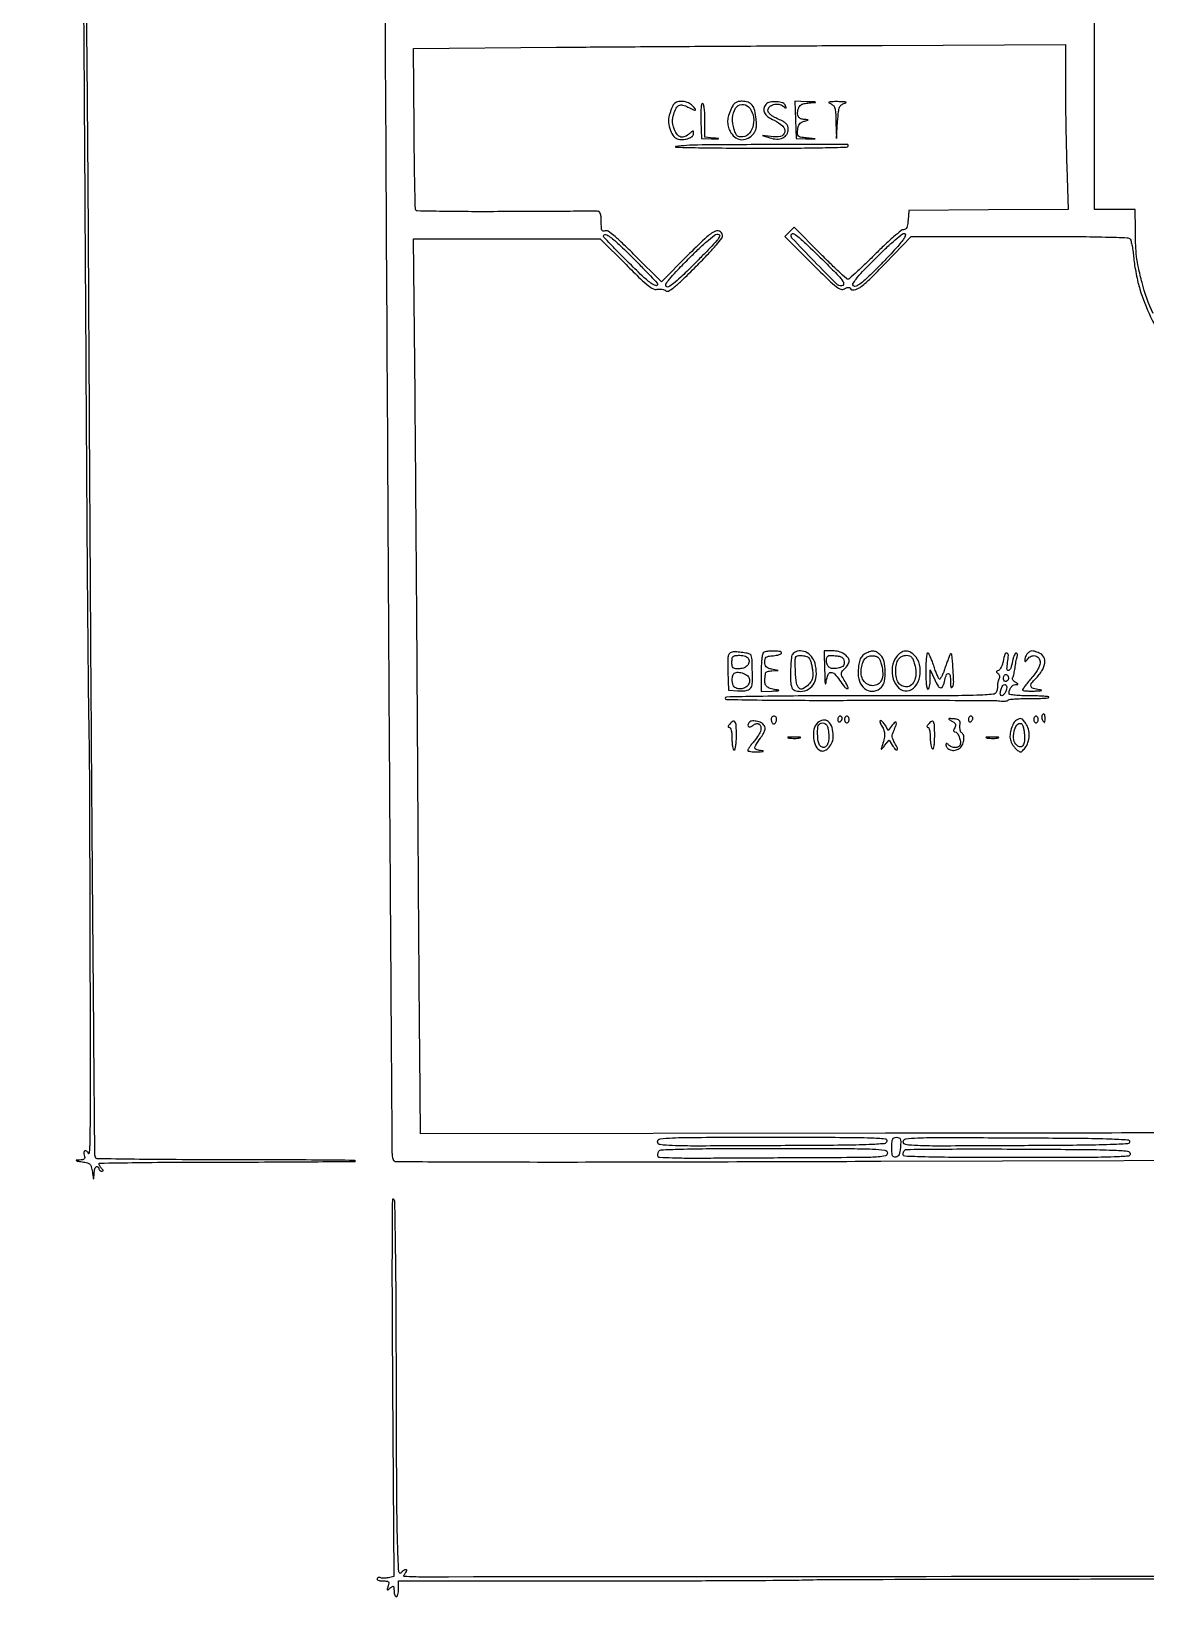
# Model space of a CAD drawing. Extents: x 169 to 2908, y 294 to 2057.
# Drawn here: x 169 to 664, y 294 to 989 of the extents above; entities that cross this region are included whole.
import ezdxf

# ---------------------------------------------------------------- set-up
doc = ezdxf.new("R2010")
doc.units = 0

msp = doc.modelspace()

# ---------------------------------------------------------------- linework, layer by layer
for points in [[(2071.506825, 305.439341, -0.000001), (1934.444724, 305.133768, -0.000138)], [(1038.744617, 303.238644, -0.000023), (700.1838, 302.982319, -0.000004), (342.98374, 302.731113, -0.013624), (334.627555, 302.953021, -0.27932), (334.408169, 303.102645, -0.167478), (334.377077, 303.426825, -0.079736), (334.58315, 303.920558, -0.034562), (335, 304.5, 0.030163), (335.468844, 305.139779, 0.113412), (335.636582, 305.604707, 0.26259), (335.521202, 305.882868, 0.167546), (335.181462, 306, 0.096896), (334.718087, 305.90935, 0.052594), (334.204479, 305.634427, 0.049621), (333.721977, 305.231537, 0.055642), (333.348888, 304.755496, -0.732714), (332.129822, 305.063492, -0.007936), (331.584368, 317.811239, -0.005541), (331.226855, 340.424082, -0.000681), (331.060652, 389.828876, 0.000784), (330.930052, 426.428259, 0.002547), (330.68184, 450.689384, 0.000567), (330.376087, 469.26322, 0.203893), (329.824245, 470.499391, 0.652027), (329.265631, 470.258629, 0.000611), (329.135076, 451.704964, 0.002529), (329.116217, 426.765186, 0.000684), (329.340233, 387.260668), (329.933193, 303.021337), (327.523432, 302.416525, -0.030337), (326.528405, 302.230059, -0.031574), (325.53139, 302.168698, -0.033291), (324.668626, 302.227646, -0.105084), (324.125934, 302.422169, 0.101991), (323.701, 302.577424, 0.098592), (323.243836, 302.554761, 0.097222), (322.825122, 302.357681, 0.096162), (322.510081, 302.016312, 0.291782), (322.515817, 301.613146, 0.151752), (322.920207, 301.281042, 0.070068), (323.776214, 301.065701, 0.026642), (325.008371, 301, -0.018557), (326.795692, 300.933642, -0.170146), (327.497338, 300.627613, -0.246618), (327.712639, 300.016755, -0.040674), (327.423142, 298.757842, 0.007877), (327.02087, 297.417524, 0.27989), (327.10411, 297.116742, 0.366552), (327.377083, 297.102452, 0.010585), (328.355754, 297.880287, -0.025555), (329.302006, 298.587206, -0.321308), (329.723341, 298.574034, -0.21893), (329.958028, 298.130531, -0.013913), (330, 296.622445, 0.036301), (330.073015, 295.618092, 0.054845), (330.29375, 294.770343, 0.071836), (330.616757, 294.189792, 0.234049), (331, 294, 0.277684), (331.385692, 294.232098, 0.052312), (331.70625, 295.028125, 0.042582), (331.927458, 296.158889, 0.027026), (332, 297.5), (332, 301), (413.25, 301.01255, 0.000503), (445.679358, 301.050168, 0.00062), (475.920313, 301.153142, 0.00051), (501.331386, 301.297097, 0.004556), (512.5, 301.47354, -0.005779), (526.683519, 301.662909, -0.000022), (690.446875, 301.949397, -0.000114), (876.07368, 302.223723, -0.000072), (1093, 302.463755, 0.00007)], [(1988.905222, 490.963323, 0.000012), (1874.026711, 490.794518, 0.000021), (1738.015911, 490.58562, 0.000015), (1585.25, 490.339917), (1195, 489.700542), (1194.983701, 526.100271, 0.001103), (1194.93485, 544.503369, 0.000386), (1194.785781, 570.966978, 0.000383), (1194.576977, 600.083506, 0.000448), (1194.332818, 627.723486, -0.000646), (1194.027938, 663.861437, -0.004702), (1194.067155, 681.210191, -0.0029), (1194.260479, 692.278592, -0.316318), (1195.099117, 693.41447, -0.080172), (1196.280534, 693.607664, -0.000004), (1324.530678, 693.874949, -0.000166), (1465.990594, 694.12187, -0.0001)], [(755.26906, 500.019512, 0.000002), (695.034671, 499.948095, 0.000015), (627.548925, 499.865837, 0.000009), (548.160895, 499.765245), (341.821791, 499.5), (341.446595, 535.5, -0.000682), (341.267869, 555.230574, -0.000158), (341.023223, 588.390625, -0.000163), (340.766166, 626.563277, -0.00016), (340.532201, 665, 0.000225), (340.278201, 705.858581, 0.000163), (339.959938, 751.376562, 0.000164), (339.629348, 794.610152, 0.000359), (339.341243, 827.75), (338.689483, 897), (380.111053, 897), (421.532624, 897), (433.016312, 885.464489, 0.004099), (439.36965, 879.18627, 0.025312), (442.81987, 876.156287, 0.052113), (445.114638, 874.698672, 0.177735), (446.845653, 874.507548, -0.055451), (447.850275, 874.639953, -0.045838), (448.927903, 874.562921, -0.047719), (449.914573, 874.302198, -0.084958), (450.640265, 873.88359, 0.303947), (451.903195, 873.753588, 0.047372), (454.108707, 875.205656, 0.023387), (457.616757, 878.305384, 0.003738), (464.139051, 884.730888, 0.005466), (469.603539, 890.316181, 0.016013), (473.200354, 894.32315, 0.016369), (475.529189, 897.28236, 0.209034), (475.832956, 898.628874, 0.263841), (474.410134, 900.297078, 0.223785), (472.073315, 900.082368, 0.056802), (467.916718, 896.952421, 0.00813), (460.29316, 889.483302), (448.74028, 877.790306), (437.062557, 889.437606, 0.005012), (431.351845, 895.020376, 0.018926), (427.613376, 898.340492, 0.02415), (424.998449, 900.287671, 0.244234), (423.692417, 900.435464, -0.127516), (422.829333, 900.337742, -0.262216), (422.306597, 900.738275, -0.0906), (422.05432, 901.84869, -0.010674), (422, 904.393011, 0.019343), (421.923291, 906.375168, 0.045323), (421.675664, 907.83573, 0.067683), (421.284084, 908.778448, 0.241105), (420.75, 909.119853, 0.024445), (419.762472, 909.166014, 0.00009), (408.22674, 909.138908, 0.000477), (395.153744, 909.093367, 0.000299), (379.872943, 909.016418, -0.002041), (364.46276, 908.992485, -0.003482), (351.590225, 909.114671, -0.000585), (340.338901, 909.313006, -0.254923), (339.699297, 909.67753, -0.133341), (339.473581, 910.438203, -0.000406), (339.241897, 920.721167, -0.00229), (339.042284, 932.369775, -0.001426), (338.909741, 946.030965), (338.666774, 981.5), (402.083387, 982, -0.000366), (432.148497, 982.215064, -0.000175), (470.738557, 982.449365, -0.000174), (511.012994, 982.665772, -0.000248), (546.75, 982.827626), (628, 983.155251), (628.020865, 965.327626, 0.002537), (628.071934, 957.14963, 0.001432), (628.212592, 947.232851, 0.001429), (628.411738, 937.229758, 0.002345), (628.644253, 928.76293), (629.246776, 910.02586), (593.873388, 909.76293), (558.5, 909.5), (558.192502, 905.25, -0.018994), (557.961114, 903.158985, -0.073866), (557.582663, 901.916474, -0.136911), (557.002168, 901.248242, -0.146897), (556.175448, 901, 0.174233), (555.113918, 900.618511, 0.006186), (551.746843, 897.76875, 0.010783), (547.825931, 894.215028, 0.007269), (543.5, 890, -0.004421), (539.221964, 885.783886, -0.006867), (535.450523, 882.23125, -0.002619), (532.172744, 879.258945, -0.184896), (531.496438, 879, -0.187029), (530.819376, 879.26244, -0.002436), (527.417771, 882.396223, -0.006634), (523.509427, 886.130153, -0.004257), (519.068771, 890.56161), (507.678776, 902.12322), (505.605828, 900.050272), (503.53288, 897.977324), (515.763761, 885.746443, 0.003039), (523.015289, 878.582532, 0.028336), (526.329617, 875.695602, 0.079138), (528.382736, 874.56869, 0.229476), (529.950961, 874.737302, -0.037882), (530.814529, 875.189653, -0.078289), (531.550718, 875.378051, -0.114457), (532.122442, 875.301183, -0.165397), (532.512657, 874.979521, 0.313726), (534.222173, 874.238098, 0.105012), (536.859504, 875.378228, 0.040347), (541.005155, 878.855555, 0.007371), (548.034681, 885.997655), (559.5, 897.99531), (607.627555, 897.997655, -0.001104), (631.972072, 897.94507, -0.005257), (645.889603, 897.737916, -0.003023), (655.384969, 897.439243, -0.219773), (656.741307, 896.75, -0.107461), (657.160205, 895.891319, -0.012257), (657.623527, 893.772262, -0.014356), (658.04552, 891.190749, -0.011227), (658.359735, 888.368339, 0.016373), (658.751601, 885.149971, 0.009806), (659.4168, 881.354868, 0.009813), (660.227993, 877.599709, 0.016801), (661.07044, 874.507367, 0.072934), (672.278616, 851.016422, 0.073506)], [(1618.627097, 1718.007453, 0.000004), (1564.009911, 1717.847718, 0.000021)], [(1474.488253, 488.488147, -0.000004), (1562.111462, 488.759446, -0.000246)], [(875.517606, 897.711157, -0.000003), (920.169124, 897.876895, -0.000247)], [(191.841237, 1294.687339, 0.00001), (191.549715, 1341.57343, 0.131758)], [(325.530611, 1082.5, 0.000045), (327.318343, 762.605952, 0.000293), (328.324876, 601.923078, 0.000033), (329.089902, 491.301092, 0.076049), (329.602246, 488.101641, 0.324637), (330.800537, 487.223541, 0.000278), (368.760216, 487.070383, 0.001427), (425.70322, 487.034857, 0.00019), (546.025546, 487.348876), (762, 487.99447)], [(942.76875, 909.918329, 0.000009), (875.297287, 909.614526, 0.074582)], [(191.00841, 1174.075314, -0.000089), (191.747494, 1067.017007, -0.000092), (192.596802, 937.186457, -0.000069), (193.487558, 794, 0.000341), (193.725051, 758.903402, 0.000378), (194.003437, 724.978125, 0.00035), (194.283225, 696.020953, 0.001955), (194.504743, 680.5, -0.003622), (194.798268, 653.662176, -0.000322), (195.004335, 586.069174, -0.000269), (195.132298, 517.530411, -0.004811), (194.949604, 495.5, -0.008196), (194.873386, 493.279174, -0.019356), (194.72552, 491.629687, -0.042002), (194.538008, 490.758769, -0.707154), (194.337719, 490.75, 0.100001), (193.645989, 491.79923, 0.302794), (192.848079, 491.961435, 0.284451), (192.350736, 491.277956, 0.095821), (192.5, 490, -0.056465), (192.70656, 488.951539, -0.222707), (192.48284, 488.350898, -0.156963), (191.802105, 488.009719, -0.025728), (190.317388, 487.858095, 0.009753), (188.979797, 487.764538, 0.716584), (188.944123, 487.617437, 0.100886), (189.414925, 487.438025, 0.003032), (191.5, 487.108095, -0.023545), (193.889425, 486.628834, -0.13592), (195, 486, -0.13592), (195.628834, 484.889425, -0.023545), (196.108095, 482.5, 0.000879), (196.520544, 479.818658, 0.159076), (196.647469, 479.568721, 0.650074), (196.757359, 479.611022, 0.001713), (196.858095, 481.75, -0.029052), (196.985186, 482.995074, -0.044547), (197.252065, 484.045313, -0.054913), (197.605191, 484.780846, -0.258936), (198, 485, -0.099038), (198.381638, 484.923658, -0.097945), (198.70625, 484.70625, -0.097945), (198.923658, 484.381638, -0.099038), (199, 484, 0.119248), (199.092278, 483.618586, 0.100665), (199.3525, 483.29375, 0.092192), (199.74168, 483.075612, 0.081935), (200.2, 483, 0.051663), (200.742599, 483.056215, 0.354955), (200.9, 483.25, 0.180052), (200.777696, 483.578624, 0.018208), (200.2, 484.2, -0.030136), (199.740756, 484.71821, -0.031128), (199.3525, 485.2825, -0.032763), (199.080761, 485.811004, -0.102712), (199, 486.2, -0.409896), (199.323361, 486.528171, -0.000193), (215.792708, 486.765, -0.002187), (234.246097, 486.942512, -0.001311), (256.166667, 487, 0.000856), (278.051768, 487.03748, 0.001448), (296.387228, 487.153397, 0.00012), (312.723583, 487.307908, 0.664678), (312.811132, 487.522202, 0.196563), (312.300619, 487.736372, 0.000113), (295.674433, 487.882938, 0.00141), (277.130589, 487.989898, 0.000857), (255.206737, 488.016934, -0.00124), (233.287323, 488.060731, -0.002043), (214.758024, 488.219394, -0.000197), (198.207797, 488.435244, -0.258713), (197.666962, 488.744733, -0.134932), (197.184704, 490.444402, -0.000018), (196.288446, 599.880051, -0.00046), (195.389669, 724.113655, -0.000244), (194.492976, 878, 0.000342), (194.262175, 916.323765, 0.000406), (193.990197, 952.496875, 0.000352), (193.714492, 983.013166, 0.002625), (193.497354, 997.5, -0.003349)], [(666.965095, 863.768234, -0.049977), (662.02284, 877.5, -0.008281), (660.455626, 884.222206, -0.022176), (659.633023, 889.068279, -0.021561), (659.230666, 894.044233, -0.007464), (659.067489, 901.25), (659, 910), (650, 910), (641, 910), (640.996979, 964.25, 0.000844), (640.950565, 990.8724, 0.000342), (640.801233, 1027.165625, 0.000338)]]:
    msp.add_lwpolyline(points, format="xyb")
for points in [[(454.226413, 956.75, 0.05833), (453.768229, 956.030684, 0.015393), (453.211344, 954.783165, 0.015409), (452.661342, 953.31418, 0.01527), (452.201062, 951.80971, 0.086143), (451.887609, 948.502571, 0.073271), (452.666153, 945.07965, 0.081725), (454.262168, 942.374416, 0.174262), (456.329095, 941.164381, 0.067916), (458.602309, 941.053013, 0.068396), (460.81648, 941.555709, 0.082519), (462.445156, 942.497974, 0.224049), (463, 943.67404, 0.027911), (462.948404, 944.597619, 0.384875), (462.717624, 944.801824, 0.174845), (462.30578, 944.648397, 0.008191), (461.171259, 943.654988, -0.075288), (459.143059, 942.310839, -0.172692), (457.343274, 942.14303, -0.165288), (455.788575, 943.154207, -0.06779), (454.497253, 945.352331, -0.031463), (453.862757, 947.187516, -0.056915), (453.615671, 948.75585, -0.055895), (453.726626, 950.358596, -0.029256), (454.20124, 952.304039, -0.040767), (455.263403, 954.968976, -0.163917), (456.486403, 956.19122, -0.183399), (458.10908, 956.349734, -0.053348), (460.489885, 955.42087, 0.006263), (462.991681, 954.162441, 0.185597), (463.686619, 954.102173, 0.53567), (463.803623, 954.471585, 0.014688), (462.5, 956, 0.108932), (460.654402, 957.31265, 0.07786), (458.188263, 957.931364, 0.082983), (455.811215, 957.75231, 0.163005)], [(466.207936, 949.25), (466.5, 941.5), (471, 941.383427, 0.000504), (473.76194, 941.314664, 0.104439), (474.026351, 941.363938, 0.773064), (474.016954, 941.431716, 0.000867), (471.75, 941.693792), (468, 942.120731), (468, 949.560365, 0.011158), (467.931904, 952.611348, 0.023638), (467.714983, 954.965169, 0.023307), (467.397977, 956.651941, 0.347679), (466.957936, 957, 0.357035), (466.51673, 956.63892, 0.025658), (466.266915, 954.960778, 0.023773), (466.148293, 952.53878, 0.009768)], [(479.613941, 954.598871, 0.03636), (478.50982, 951.755381, 0.062808), (478.075596, 949.259317, 0.070904), (478.294928, 946.952188, 0.062119), (479.149704, 944.684259, 0.09556), (481.149202, 942.186484, 0.138153), (483.704203, 941.012742, 0.139106), (486.482955, 941.348845, 0.097454), (489.116076, 943.116076, 0.053626), (490.173894, 944.428883, 0.08484), (490.737743, 945.755759, 0.06339), (490.918967, 947.460016, 0.018782), (490.766056, 950.082897, 0.034525), (490.122624, 953.951416, 0.109518), (488.983388, 956.297789, 0.145751), (487.175435, 957.56453, 0.080598), (484.491497, 958, 0.042319), (482.715018, 957.849373, 0.11038), (481.535476, 957.365835, 0.099515), (480.602713, 956.391311, 0.030525)], [(487.346857, 955.510286, -0.136476), (489.349577, 951.964294, -0.107658), (489.475075, 947.539871, -0.121007), (487.792765, 943.842217, -0.199441), (484.839015, 942.19288, -0.055735), (483.386836, 942.186797, -0.152033), (482.454616, 942.590771, -0.11221), (481.748845, 943.545383, -0.023598), (481.001324, 945.495987, -0.089602), (480.280177, 950.611581, -0.132292), (481.620196, 954.917006, -0.23032), (484.325061, 956.58752, -0.225171)], [(495.081833, 956.598603, 0.124831), (494.195785, 954.737554, 0.168762), (494.450931, 952.90586, 0.118679), (495.950092, 951.158272, 0.047641), (498.68433, 949.555123, -0.075123), (502.525089, 947.010927, -0.263422), (503.426385, 944.29694, -0.303919), (501.568187, 942.435792, -0.085963), (497.260962, 942.32986), (493.5, 942.886414), (496.771355, 941.792422, 0.07346), (499.897706, 941.236213, 0.114559), (502.567525, 941.773835, 0.143189), (504.339306, 943.300683, 0.144766), (505, 945.534792, 0.080454), (504.77391, 946.93078, 0.114686), (504.120501, 947.997714, 0.07501), (502.836621, 948.959986, 0.019245), (500.5, 950.103025, -0.022337), (498.469556, 951.111889, -0.052902), (497.088941, 952.079938, -0.076495), (496.277172, 953.041974, -0.137913), (496, 954.027742, -0.208074), (496.676184, 955.582259, -0.121113), (498.482914, 956.590872, -0.105934), (500.761964, 956.720975, -0.134808), (502.675607, 955.861667, 0.007755), (503.627108, 955.100766, 0.196928), (503.941082, 955.013817, 0.449028), (504.064372, 955.190978, 0.019899), (503.835322, 956, 0.236741), (502.602214, 957.244967, 0.064334), (499.803178, 957.802954, 0.062845), (496.846423, 957.633505, 0.175597)], [(508.209558, 949.75), (508.5, 941.5), (512.757423, 941.401912), (517.014846, 941.303824), (512.948567, 941.712286, -0.015292), (510.443807, 942.041525, -0.150363), (509.500887, 942.508419, -0.199769), (509.120666, 943.363984, -0.030403), (509.191144, 945.271075, -0.039893), (509.470167, 946.82675, -0.093857), (509.975297, 947.887632, -0.106517), (510.786847, 948.609555, -0.061485), (512, 949.111021, 0.002154), (513.606496, 949.561627, 0.234107), (513.768216, 949.708611, 0.509247), (513.692273, 949.827386, 0.003607), (512.309017, 949.90032, -0.078177), (510.585217, 950.252447, -0.164182), (509.537207, 951.105145, -0.145758), (509.146654, 952.500789, -0.057384), (509.410535, 954.499566, -0.074209), (509.922174, 955.730065, -0.128042), (510.710364, 956.500338, -0.086302), (512.004767, 956.968475, -0.021247), (514.254678, 957.268024, 0.000881), (517.100479, 957.529525, 0.743898), (517.118749, 957.620478, 0.114251), (516.811158, 957.703077, 0.000455), (513.209558, 957.825293), (507.919115, 958)], [(523.75, 956.968838, -0.099094), (524.971521, 956.169008, -0.126916), (525.66134, 955.020932, -0.058157), (526.008246, 953.028421, -0.007865), (526.180158, 948.782224), (526.360316, 941.5), (526.930158, 948.959309, -0.007245), (527.338276, 953.444879, -0.063835), (527.796594, 955.378581, -0.145767), (528.59547, 956.430074, -0.090726), (530, 957.109629, 0.086577), (530.629359, 957.407761, 0.644016), (530.584287, 957.643859, 0.051954), (529.492725, 957.791044, 0.005904), (527, 957.836934, 0.00535), (524.21322, 957.825503, 0.06163), (523.130831, 957.67528, 0.602189), (523.064535, 957.386585, 0.082759)], [(455, 937.888297, 0.920914), (455.012946, 937.643381, 0.002528), (463.638458, 937.432616, 0.002895), (475.598493, 937.270136, 0.001448), (490.726664, 937.19603, 0.00184), (507.455775, 937.224089, 0.004039), (520.254091, 937.396035, 0.000921), (530.793455, 937.642217, 0.253219), (531.54588, 938.074236, 0.587818), (531.119788, 938.837324, 0.000286), (496.451517, 938.772919, 0.001623), (464.770027, 938.593097, 0.031556)], [(436.23367, 888.267054, -0.003342), (440.360646, 884.097512, -0.005281), (443.837391, 880.461589, -0.001567), (446.800579, 877.276523, -0.188742), (447, 876.767054, -0.509501), (446.14721, 876.147416, -0.083035), (443.996995, 877.266221, -0.028585), (440.12403, 880.545741, -0.006019), (433.76633, 886.732946, -0.003342), (429.639354, 890.902488, -0.005281), (426.162609, 894.538411, -0.001567), (423.199421, 897.723477, -0.188742), (423, 898.232946, -0.509501), (423.85279, 898.852584, -0.083035), (426.003005, 897.733779, -0.028585), (429.87597, 894.454259, -0.006019)], [(474.102279, 897.25, -0.059685), (473.309823, 896.150522, -0.003073), (470.31921, 892.939647, -0.004851), (466.695464, 889.170573, -0.003498), (462.583189, 885.033906, -0.004923), (457.258996, 879.855559, -0.022911), (454.026636, 877.044199, -0.0374), (451.900103, 875.604072, -0.338593), (450.856954, 875.743046, -0.342627), (450.724363, 876.796412, -0.034941), (452.252353, 879.006931, -0.021995), (455.190898, 882.366441, -0.004723), (460.59086, 887.912124, -0.007426), (464.900428, 892.128033, -0.010929), (468.819838, 895.690337, -0.006472), (472.18432, 898.540945, -0.167447), (473.285184, 898.952984, -0.044504), (474.146817, 898.898959, -0.247864), (474.506916, 898.632245, -0.20882), (474.524293, 898.14481, -0.032312)], [(522.25, 885.614382, -0.006325), (527.134766, 880.656608, -0.043043), (529.291866, 877.985282, -0.202959), (529.550023, 876.66284, -0.354611), (528.732946, 876, -0.199074), (526.384477, 876.973625, -0.003484), (516.526786, 886.982132, -0.002642), (506.629878, 897.279828, -0.340806), (506.45844, 898.932755, -0.409117), (507.491493, 899.186151, -0.041148), (509.769784, 897.565183, -0.017808), (513.726416, 893.979509, -0.002075)], [(554.077203, 894.141982, -0.010355), (552.068151, 891.865186, -0.003843), (549.151363, 888.743029, -0.003807), (545.916715, 885.385121, -0.004586), (542.824522, 882.281094, -0.007534), (539.111351, 878.730154, -0.032418), (536.741197, 876.800975, -0.059217), (535.100421, 875.90445, -0.239921), (534, 876.002826, -0.392079), (533.734164, 876.988724, -0.047628), (535.076152, 879.040935, -0.023285), (538.004407, 882.373743, -0.004006), (543.89638, 888.384176, -0.006681), (548.621033, 893.002135, -0.013119), (552.522415, 896.524458, -0.008148), (555.699422, 899.156457, -0.266547), (556.649061, 899.304426, -0.314766), (557.009704, 898.770997, -0.112165), (556.78025, 897.82846, -0.048036), (555.85946, 896.353868, -0.012027)], [(600.419044, 709.420161, -0.03365), (600.054602, 708.008912, -0.038795), (599.516576, 706.727599, -0.042436), (598.89671, 705.738712, -0.140833), (598.289885, 705.280998, 0.034074), (597.618962, 704.969613, 0.228086), (597.411258, 704.678456, 0.260122), (597.522236, 704.362533, 0.042636), (598.061871, 703.961761, -0.108608), (598.521578, 703.516049, -0.106167), (598.756723, 702.915042, -0.088858), (598.745085, 702.180815, -0.054279), (598.486959, 701.350925, 0.023086), (598.19327, 700.579668, 0.023858), (597.975573, 699.792976, 0.024438), (597.853639, 699.096819, 0.087021), (597.875761, 698.646442, -0.072341), (597.911278, 698.193491, -0.020336), (597.835453, 697.486536, -0.020054), (597.683304, 696.685116, -0.019906), (597.467132, 695.896442, -0.303834), (595.937307, 694.675634, -0.013067), (588.717865, 694.260421, -0.00734), (575.327674, 694.037608, -0.00049), (536.932612, 694, 0.001037), (509.563333, 693.943225, 0.003372), (491.42196, 693.74559, 0.000721), (477.526758, 693.480441, 0.408216), (477, 692.942761, 0.408801), (477.52744, 692.405464, 0.000743), (491.228319, 692.172136, 0.003417), (509.148862, 692.016061, 0.001044), (536.25, 692.021812, -0.000627), (559.197577, 692.045816, -0.000963), (579.066922, 692.003402, -0.000308), (596.28351, 691.922883, -0.028052), (598.807608, 691.767754, 0.02217), (600.107875, 691.672483, 0.030525), (601.278428, 691.710218, 0.031043), (602.200182, 691.85455, 0.202667), (602.574187, 692.120038, -0.233114), (603.042751, 692.413265, -0.007078), (605.392772, 692.618165, -0.012621), (608.237216, 692.753596, -0.008226), (611.524856, 692.772945, 0.007306), (614.826503, 692.786304, 0.010853), (617.715519, 692.902979, 0.006214), (620.11869, 693.08234, 0.176415), (620.674943, 693.34161, 0.628118), (620.583589, 693.602955, 0.008904), (618.447223, 693.806598, 0.012559), (615.637399, 693.953153, 0.006749), (612.166667, 694, -0.009397), (608.65203, 694.066063, -0.015563), (605.692708, 694.269725, -0.009334), (603.318821, 694.55236, -0.374585), (603, 694.918213, -0.071493), (603.219033, 696.442238, -0.080603), (603.857108, 697.775583, -0.093045), (604.788613, 698.693478, -0.144487), (605.856989, 699.030409, 0.013376), (606.788543, 699.072595, 0.42835), (606.919163, 699.231058, 0.227952), (606.767796, 699.468113, 0.006767), (605.728968, 700.091869, -0.060347), (605.101449, 700.566695, -0.08063), (604.674681, 701.138001, -0.100044), (604.508562, 701.713003, -0.160198), (604.626889, 702.205311, 0.062217), (604.908541, 702.820573, 0.015856), (605.20517, 703.878701, 0.015912), (605.46904, 705.11799, 0.015515), (605.656121, 706.382005, -0.009716), (605.83503, 707.695836, -0.008089), (606.074829, 709.084899, -0.008183), (606.335809, 710.349669, -0.021873), (606.575587, 711.238154, 0.048206), (606.720133, 711.913029, 0.084258), (606.68966, 712.482458, 0.12748), (606.496643, 712.857619, 0.213673), (606.178679, 713, 0.24766), (605.767799, 712.783185, 0.041434), (605.312491, 711.98218, 0.037105), (604.891159, 710.862404, 0.02507), (604.572559, 709.535079, -0.027221), (603.779118, 706.291037, -0.248692), (602.788564, 705.293325, -0.513555), (602.081033, 705.828252, -0.033296), (602.359521, 708.846859, 0.026445), (602.699612, 712.052817, 0.347093), (602.054803, 712.964949, 0.41172), (601.172259, 712.48982, 0.027594)], [(479.710864, 713.312562, 0.169088), (478.783001, 712.685728, 0.117998), (478.278961, 711.515614, 0.045774), (478.102561, 709.324851, 0.00606), (478.210864, 704.669139), (478.5, 696.5), (482.5, 696.239089, 0.036352), (485.769115, 696.263723, 0.126869), (487.747189, 696.947004, 0.172749), (488.802042, 698.352921, 0.08267), (489.113586, 700.61937, -0.003396), (489.08346, 702.015745, -0.001461), (489.06137, 703.878624, -0.001446), (489.04938, 705.862423, -0.001911), (489.050589, 707.669564, 0.01758), (489.000563, 709.300378, 0.024514), (488.83332, 710.750277, 0.022552), (488.590239, 711.896604, 0.1985), (488.284657, 712.301967, 0.083292), (486.763212, 712.886367, 0.020804), (484.125073, 713.309214, 0.0213), (481.443172, 713.510019, 0.072947)], [(487.410264, 710.373252, -0.14716), (487.531842, 708.737426, -0.147369), (486.73052, 707.307098, -0.11735), (485.083833, 706.333709, -0.0752), (482.877555, 706, -0.033951), (481.279223, 706.108654, -0.169207), (480.489796, 706.510638, -0.162059), (480.102094, 707.327286, -0.030489), (480, 709, -0.031747), (480.109978, 710.730331, -0.181931), (480.532751, 711.528957, -0.159377), (481.412203, 711.909007, -0.022957), (483.393011, 712, -0.033777), (484.896872, 711.898293, -0.062507), (486.078226, 711.584145, -0.081747), (486.919535, 711.070775, -0.123972)], [(494.25, 713.337719, 0.232419), (493.673621, 712.69436, 0.033663), (493.30211, 710.921027, 0.025846), (493.068978, 708.264403, 0.008963), (493, 704.416667), (493, 696), (497.75, 696.149832, 0.00355), (500.024556, 696.237748, 0.069779), (500.711355, 696.366322, 0.763145), (500.702383, 696.522661, 0.016142), (499.5, 696.738317, -0.037146), (496.971075, 697.302363, -0.112219), (495.445993, 698.169917, -0.149792), (494.69484, 699.443989, -0.086603), (494.582657, 701.234685, -0.000013), (494.68474, 702.15696, -0.000014), (494.784176, 703.054876, -0.000014), (494.869462, 703.824613, -0.00007), (494.916667, 704.25, -0.252652), (495.122783, 704.547686, -0.043245), (495.783333, 704.814442, -0.038112), (496.690445, 705.018423, -0.025507), (497.75, 705.118315), (500.5, 705.23663), (497.527778, 705.873324, -0.037755), (496.043657, 706.310552, -0.112639), (495.166893, 706.892914, -0.130875), (494.703868, 707.740703, -0.059449), (494.550319, 709.005009, -0.057817), (494.704043, 710.354704, -0.175786), (495.199955, 711.116724, -0.120223), (496.207582, 711.550547, -0.021049), (498.272541, 711.810365, 0.023591), (499.70081, 711.997452, 0.036552), (500.905059, 712.305578, 0.04117), (501.769547, 712.677062, 0.27747), (502, 713.060365, 0.374341), (501.461388, 713.678966, 0.025569), (498.953653, 713.897435, 0.032081), (496.239558, 713.82042, 0.072883)], [(507.2, 712.8, 0.174916), (506.378518, 711.050844, 0.013449), (506.031232, 705.784163, 0.01772), (506.012765, 700.525799, 0.083816), (506.606989, 697.581787, 0.12935), (507.08827, 696.912856, 0.07798), (507.934287, 696.412374, 0.060323), (509.112664, 696.101352, 0.034403), (510.583936, 696, 0.141335), (514.018528, 696.990645, 0.136585), (516.452171, 699.66834, 0.111142), (517.46379, 703.717494, 0.073343), (516.872901, 708.498144, 0.109373), (515.294489, 711.476835, 0.11226), (512.619046, 713.477357, 0.129795), (509.648782, 713.957668, 0.173606)], [(513.858897, 711.108368, -0.137293), (514.416813, 710.488882, -0.031402), (514.967837, 709.17641, -0.030196), (515.431464, 707.529005, -0.025435), (515.725775, 705.74056, -0.021215), (515.896671, 703.296796, -0.068167), (515.720075, 701.679001, -0.086358), (515.146229, 700.384064, -0.049031), (514.055395, 699.055395, -0.071282), (511.495215, 697.136966, -0.329639), (509.771078, 697.373068, -0.167487), (508.659382, 699.583633, -0.023382), (508.20619, 704.760605, -0.005137), (508.066801, 709.361167, -0.072653), (508.271817, 710.992277, -0.228681), (508.915462, 711.726555, -0.102386), (510.20619, 711.984687, -0.031905), (511.184046, 711.91567, -0.025307), (512.225369, 711.720952, -0.025953), (513.175618, 711.440122, -0.056439)], [(521.141905, 705.25, 0.003221), (521.234145, 701.179634, 0.031887), (521.39267, 699.477227, 0.769362), (521.617717, 699.454047, 0.052802), (521.891905, 700.5, -0.053822), (522.669025, 703.440097, -0.287553), (523.93635, 704.393266, -0.231225), (525.5957, 703.75041, -0.038882), (527.770247, 701, 0.017196), (529.914533, 698.032109, 0.166534), (531.194581, 697.192175, 0.630681), (531.608929, 697.688008, 0.025958), (530.205374, 700.37649, -0.00995), (528.845462, 702.789842, -0.11567), (528.565689, 703.829268, -0.176074), (528.850096, 704.699251, -0.030225), (530.021211, 706.021211, 0.030693), (530.778492, 706.877643, 0.031431), (531.418731, 707.813828, 0.033109), (531.866321, 708.693248, 0.101495), (532, 709.345012, 0.166032), (531.419428, 711.045195, 0.086917), (529.747703, 712.569411, 0.073943), (527.349635, 713.635327, 0.067765), (524.671259, 714), (521, 714)], [(529.814919, 709.285346, -0.065117), (529.82719, 708.189927, -0.137767), (529.504971, 707.411932, -0.120914), (528.789138, 706.852152, -0.044305), (527.567155, 706.427499, -0.054505), (525.135788, 706.092297, -0.134904), (523.403304, 706.516432, -0.168998), (522.36824, 707.678442, -0.098529), (522, 709.52898, -0.043037), (522.127133, 711.003267, -0.216334), (522.581787, 711.670487, -0.142318), (523.51915, 711.923678, -0.015914), (525.75, 711.810365, -0.024699), (527.680761, 711.554085, -0.093897), (528.810455, 711.11774, -0.138149), (529.465499, 710.400913, -0.081324)], [(539.336798, 712.818236, 0.101414), (537.795129, 711.639712, 0.091432), (536.77225, 709.908336, 0.063535), (536.197896, 707.391498, 0.02346), (536.013655, 703.75, 0.117762), (536.991723, 699.587856, 0.147331), (539.706161, 696.719337, 0.174126), (543.196786, 696.099872, 0.168075), (546.345012, 697.828741, 0.138603), (547.720579, 700.604353, 0.052299), (548.070713, 704.962887, 0.052299), (547.509012, 709.29827, 0.138896), (546, 712, 0.047489), (544.425547, 713.300756, 0.118905), (543.039082, 713.820864, 0.108169), (541.484889, 713.675414, 0.035448)], [(546.433201, 707.722018, -0.053337), (546.9482, 703.947133, -0.108336), (546.394584, 701.018181, -0.150586), (544.846718, 699.186321, -0.14355), (542.505451, 698.5, -0.128829), (540.148923, 699.117428, -0.123627), (538.354826, 700.81752, -0.107622), (537.414092, 703.379794, -0.0798), (537.480085, 706.404692, -0.046846), (538.221672, 709.036078, -0.105546), (539.34939, 710.762475, -0.131206), (540.905547, 711.655386, -0.094209), (542.914404, 711.800558, -0.06688), (544.251742, 711.460099, -0.119589), (545.169214, 710.803869, -0.090519), (545.840977, 709.660784, -0.027156)], [(553.07258, 711.365141, 0.135225), (551.150693, 706.790108, 0.10842), (551.617268, 701.447966, 0.128329), (554.137645, 697.413356, 0.222225), (557.817122, 696.194773, 0.199565), (561.327155, 698.164978, 0.118221), (563.359506, 702.596303, 0.106275), (563.269326, 707.870848, 0.140042), (560.944223, 712.055777, 0.080576), (558.936902, 713.502785, 0.138704), (556.927197, 713.88541, 0.133308), (554.958532, 713.16106, 0.071788)], [(561.10263, 708.051788, -0.067016), (561.684466, 704.382611, -0.092129), (561.152568, 701.093077, -0.121683), (559.655323, 698.838511, -0.187761), (557.501124, 698, -0.111764), (555.440104, 698.466522, -0.132533), (553.928969, 699.762072, -0.102195), (553.020431, 701.942229, -0.047827), (552.727273, 705, -0.04793), (553.022749, 708.075291, -0.10408), (553.940145, 710.251277, -0.13403), (555.474336, 711.53807, -0.108283), (557.582303, 712, -0.084045), (558.798765, 711.79407, -0.127493), (559.686138, 711.201196, -0.085958), (560.39661, 710.059559, -0.023525)], [(566, 705, 0.010616), (566.067911, 701.801826, 0.020476), (566.28125, 699.25, 0.01702), (566.586179, 697.340974, 0.358912), (567, 697, 0.302422), (567.389194, 697.259098, 0.040048), (567.712701, 698.248438, 0.035532), (567.941204, 699.621163, 0.02219), (568.021962, 701.25), (568.043924, 705.5), (570.004363, 701.180106, 0.027333), (571.511246, 698.290422, 0.254808), (572.678105, 697.596559, 0.321578), (573.681863, 698.26109, 0.036899), (574.502519, 701.011468, -0.037448), (575.237186, 703.463852, -0.392891), (576.098477, 703.88645, -0.294485), (576.835015, 703.021587, -0.031147), (577.030409, 700.25, 0.011881), (577.083505, 698.584504, 0.079082), (577.258879, 697.77547, 0.43592), (577.544695, 697.662196, 0.154359), (577.906473, 698, 0.137245), (578.436521, 700.160654, 0.00956), (578.112436, 706.467872, 0.010728), (577.570593, 712.346508, 0.712215), (576.883148, 712.5, 0.044321), (576.555663, 711.845825, 0.004676), (575.943395, 710.249284, 0.005753), (575.25247, 708.32876, 0.004586), (574.550206, 706.242244, -0.014981), (573.836836, 704.260012, -0.026023), (573.111977, 702.668778, -0.025333), (572.454569, 701.547106, -0.406265), (572.063937, 701.460485, -0.14682), (571.684265, 701.888458, -0.009585), (571.008888, 703.421611, -0.013275), (570.276399, 705.314513, -0.009483), (569.553808, 707.46824, 0.01397), (568.821336, 709.588137, 0.021421), (568.058557, 711.375046, 0.017152), (567.344367, 712.744898, 0.270284), (566.906928, 713, 0.368113), (566.546873, 712.693368, 0.01176), (566.26641, 710.65, 0.017584), (566.065274, 708.067239, 0.010639)], [(611.2, 712.8, 0.053087), (610.740618, 712.231135, 0.038469), (610.3525, 711.514481, 0.039104), (610.087126, 710.767321, 0.065873), (610, 710.10887, 0.044182), (610.059295, 709.439145, 0.430063), (610.272417, 709.298941, 0.16612), (610.623341, 709.518784, 0.012634), (611.316097, 710.417611, -0.13199), (612.799588, 711.609815, -0.158671), (614.572324, 711.787286, -0.164065), (616.067636, 710.890601, -0.141891), (616.82274, 709.215445, -0.111931), (616.718043, 707.931161, -0.045029), (616.037708, 706.295976, -0.035135), (614.832821, 704.350514, -0.018074), (613.07274, 702.08688, 0.005768), (611.512062, 700.178523, 0.008615), (610.196368, 698.471823, 0.004422), (609.127448, 697.007838, 0.156722), (609, 696.61122, 0.374469), (609.206055, 696.37467, 0.01248), (610.542187, 696.223559, 0.01813), (612.237074, 696.136361, 0.01092), (614.25, 696.149832, 0.005216), (616.422574, 696.234527, 0.050447), (617.333989, 696.372464, 0.756619), (617.33804, 696.538891, 0.039586), (616.5, 696.726779, -0.030467), (613.788146, 697.2831, -0.214083), (612.769024, 698.115776, -0.271162), (612.845749, 699.282869, -0.04582), (614.320865, 701.081818, 0.047857), (617.461208, 704.943482, 0.103342), (618.879366, 708.482276, 0.166288), (618.450457, 711.238718, 0.182886), (616.4349, 713.024751, 0.01423), (614.286762, 713.772236, 0.087551), (613.130101, 713.925514, 0.134784), (612.229626, 713.636212, 0.051692)], [(487.798257, 701.345176, -0.130146), (487.599925, 699.585859, -0.126588), (486.55686, 698.13382, -0.115057), (484.848019, 697.272392, -0.094943), (482.805042, 697.173236, -0.069777), (481.703152, 697.490268, -0.116832), (480.940748, 698.072364, -0.100742), (480.450101, 699.002747, -0.042733), (480.169924, 700.391493, -0.04059), (480.132145, 701.55258, -0.04653), (480.288747, 702.651121, -0.052398), (480.60098, 703.535778, -0.144296), (481.037939, 704.023448, -0.154179), (482.80814, 704.47098, -0.07989), (485.057504, 703.973257, -0.08198), (486.98115, 702.818076, -0.181924)], [(602.543769, 701.07082, -0.1612), (601.779782, 700.430487, -0.272416), (600.979057, 700.554786, -0.199331), (600.516932, 701.418342, -0.116591), (600.676457, 702.599242, -0.057172), (600.991921, 703.204266, -0.160337), (601.365295, 703.492838, -0.194905), (601.786176, 703.473898, -0.089096), (602.24565, 703.15435, -0.085457), (602.568771, 702.696824, -0.075714), (602.737508, 702.138028, -0.077425), (602.730404, 701.566252, -0.096954)], [(601.984687, 697.75, -0.087339), (601.725494, 696.376266, -0.064432), (600.996495, 695.007583, -0.084706), (600.132309, 694.146337, -0.365052), (599.463067, 694.2036, -0.227266), (599.11763, 695.184947, -0.053627), (599.499795, 696.929681, -0.054052), (600.233985, 698.527235, -0.263885), (601.067388, 699, -0.133653), (601.421814, 698.903537, -0.101915), (601.721547, 698.632812, -0.088594), (601.920448, 698.227648, -0.073099)], [(479, 681.5, 0.024942), (478.48229, 680.808783, 0.128583), (478.325424, 680.361364, 0.300026), (478.467821, 680.101643, 0.122183), (478.877555, 680, -0.296338), (479.342542, 679.697883, -0.049439), (479.693878, 678.636359, -0.037376), (479.926619, 677.054802, -0.01785), (480, 675, 0.01883), (480.072205, 673.083446, 0.03053), (480.29375, 671.46875, 0.031449), (480.610183, 670.280551, 0.322437), (481, 670, 0.345347), (481.400526, 670.314102, 0.022017), (481.711538, 671.875, 0.024301), (481.929639, 673.963427, 0.013867), (482, 676.5, 0.013173), (481.888061, 680.748171, 0.122541), (481.355988, 682.489452, 0.413932), (480.425815, 682.72247, 0.084856)], [(487.494301, 681.990778, 0.103631), (487.116032, 680.944938, 0.313687), (487.439406, 680.304221, 0.226922), (488.30678, 680.261535, 0.074038), (489.432029, 680.943589, -0.056402), (490.07582, 681.365416, -0.060118), (490.784152, 681.621781, -0.067469), (491.447524, 681.683275, -0.128519), (491.956195, 681.527073, -0.19547), (492.797547, 680.375921, -0.127088), (492.784624, 678.706724, -0.07808), (491.83358, 676.556359, -0.033762), (489.959359, 674.037774, 0.010428), (488.8258, 672.654191, 0.014323), (487.869312, 671.361169, 0.010974), (487.136138, 670.257352, 0.142033), (487, 669.787774, 0.339206), (487.229714, 669.488129, 0.028432), (488.248438, 669.275422, 0.028642), (489.620752, 669.149194, 0.017426), (491.25, 669.149832, 0.004063), (493.237482, 669.236076, 0.077547), (493.84311, 669.362805, 0.745214), (493.832325, 669.514184, 0.017117), (492.75, 669.716254, -0.037736), (490.721191, 670.182268, -0.325664), (490.198483, 670.884447, -0.147013), (490.538497, 672.059415, -0.008098), (492.693002, 675.278502, 0.017674), (493.983042, 677.288188, 0.061747), (494.598768, 678.697191, 0.100537), (494.697548, 679.813633, 0.112243), (494.34214, 680.832252, 0.139059), (492.993696, 682.051672, 0.072942), (490.825006, 682.754074, 0.077715), (488.699981, 682.780586, 0.222197)], [(497.433813, 683.25, 0.04735), (497.597929, 682.580402, 0.061458), (497.876934, 682.014063, 0.07524), (498.221743, 681.629314, 0.174204), (498.581634, 681.5, 0.17021), (498.947464, 681.628251, 0.071257), (499.309885, 682.014063, 0.059044), (499.614828, 682.580411, 0.046463), (499.809629, 683.25, 0.074207), (499.839176, 683.951237, 0.119179), (499.638713, 684.512099, 0.136335), (499.229362, 684.870612, 0.112544), (498.661808, 685, 0.117108), (498.102556, 684.867193, 0.123781), (497.675985, 684.4986, 0.110472), (497.44272, 683.934047, 0.079542)], [(517.977319, 681.977319, 0.142784), (516.405248, 679.11158, 0.084392), (516.209891, 675.185037, 0.088487), (517.304063, 671.58663, 0.185248), (519.446077, 669.659066, 0.208881), (521.239611, 669.740606, 0.100159), (523.100905, 671.176012, 0.084531), (524.510258, 673.497793, 0.094505), (525, 676.065741, 0.07108), (524.434834, 680.021226, 0.147876), (522.750254, 682.606708, 0.22044), (520.422494, 683.240333, 0.155542)], [(522.393011, 680.418213, -0.046973), (522.627201, 679.580278, -0.01465), (522.821697, 678.287756, -0.0145), (522.955401, 676.823546, -0.015517), (523, 675.386828, -0.077175), (522.629894, 673.003265, -0.147525), (521.544206, 671.419802, -0.246603), (520.172386, 671.15131, -0.180948), (518.914388, 672.104283, -0.109237), (518.283048, 673.850847, -0.02561), (518.039105, 676.970262, -0.022382), (518.094594, 680.066074, -0.182672), (518.666667, 681.333333, -0.126225), (519.633217, 681.905219, -0.131747), (520.739197, 681.928636, -0.127564), (521.73498, 681.391632, -0.114511)], [(527, 683.440983, 0.066118), (527.073267, 682.889346, 0.138808), (527.29375, 682.521475, 0.191142), (527.620352, 682.392057, 0.139169), (528, 682.5, 0.06081), (528.382515, 682.806203, 0.051032), (528.70625, 683.2129, 0.053229), (528.926698, 683.653442, 0.089642), (529, 684.059017, 0.105429), (528.923444, 684.418051, 0.099231), (528.70625, 684.723586, 0.096318), (528.381732, 684.928382, 0.092995), (528, 685, 0.153634), (527.618621, 684.879982, 0.097988), (527.29375, 684.542039, 0.080552), (527.074545, 684.037096, 0.062283)], [(530, 683.5, 0.064853), (530.074694, 682.926543, 0.082425), (530.29375, 682.440625, 0.098894), (530.618646, 682.115568, 0.148195), (531, 682, 0.148195), (531.381354, 682.115568, 0.098894), (531.70625, 682.440625, 0.082425), (531.925306, 682.926543, 0.064853), (532, 683.5, 0.064853), (531.925306, 684.073457, 0.082425), (531.70625, 684.559375, 0.098894), (531.381354, 684.884432, 0.148195), (531, 685, 0.148195), (530.618646, 684.884432, 0.098894), (530.29375, 684.559375, 0.082425), (530.074694, 684.073457, 0.064853)], [(546.59317, 680.498148, -0.067862), (547.462816, 678.672381, -0.079018), (547.752266, 676.77391, -0.060983), (547.460231, 674.508867, -0.02407), (546.535509, 671.5, 0.014218), (546.195685, 670.46717, 0.607795), (546.326817, 670.340533, 0.137136), (546.673223, 670.575933, 0.004186), (547.790992, 671.92205), (549.768158, 674.3441), (551.124626, 672.17205, 0.025603), (552.506813, 670.192086, 0.383917), (553.269505, 670.055637, 0.378184), (553.494378, 670.804881, 0.025512), (552.372031, 672.947348, -0.027677), (551.517711, 674.595486, -0.080898), (551.187793, 675.82853, -0.090929), (551.28481, 677.018281, -0.041224), (551.815495, 678.494401, 0.015332), (552.877327, 681.027983, 0.161102), (552.929156, 682.135929, 0.559264), (552.417634, 682.282039, 0.037144), (551.136896, 680.920732), (549.273793, 678.619897), (548.101713, 680.809948, 0.032503), (547.580397, 681.648187, 0.039299), (546.983744, 682.356672, 0.043351), (546.401086, 682.853114, 0.156003), (545.941763, 683, 0.367539), (545.701001, 682.79538, 0.104542), (545.725618, 682.265081, 0.055114), (546.033599, 681.458697, 0.026279)], [(567.210573, 681.461963, 0.034298), (566.761049, 680.875772, 0.104444), (566.57706, 680.411757, 0.239028), (566.665747, 680.124939, 0.203142), (566.960573, 680, -0.304237), (567.363757, 679.72965, -0.039903), (567.694668, 678.695461, -0.035423), (567.924821, 677.261075, -0.022074), (568, 675.559017, 0.02093), (568.073113, 673.813184, 0.027868), (568.29375, 672.241025, 0.027581), (568.611109, 670.999702, 0.179846), (569, 670.5, 0.469367), (569.422911, 670.64208, 0.050604), (569.735441, 671.780718, 0.030582), (569.939083, 673.70171, 0.011118), (570, 676.440983, 0.009848), (569.913875, 680.813482, 0.117463), (569.460639, 682.430722, 0.427915), (568.618869, 682.650172, 0.073727)], [(577.6807, 682.765118, -0.037817), (578.719829, 682.052243, -0.129478), (579.202581, 681.398943, -0.158262), (579.249748, 680.673692, -0.065514), (578.88101, 679.75, 0.028719), (578.495211, 678.957891, 0.11393), (578.404806, 678.427835, 0.235368), (578.580086, 678.121896, 0.14812), (578.982534, 678, -0.248308), (579.953998, 677.485856, -0.055028), (580.86494, 675.766897, -0.054395), (581.416287, 673.764471, -0.131642), (581.26161, 672.25, -0.188114), (580.469163, 671.374137, -0.113888), (579.091735, 671.041906, -0.097185), (577.515927, 671.334982, -0.102293), (576.2, 672.2, 0.020816), (575.605032, 672.747389, 0.169813), (575.265103, 672.877567, 0.348762), (575.063765, 672.727088, 0.064544), (575, 672.235184, 0.196317), (575.56587, 670.849517, 0.131576), (577.05826, 669.967588, 0.109755), (579.030029, 669.862086, 0.111922), (580.845394, 670.604263, 0.115385), (582.191024, 672.107808, 0.08481), (582.920574, 674.230368, 0.094949), (582.864769, 676.260375, 0.202816), (581.973928, 677.516113, -0.150297), (581.598505, 677.945141, -0.049444), (581.330361, 678.749722, -0.044029), (581.193971, 679.754733, -0.03745), (581.223928, 680.82513, 0.039416), (581.259298, 682.295212, 0.174885), (580.927147, 683.078631, 0.155628), (580.143964, 683.521606, 0.029464), (578.5, 683.765118, 0.002882), (576.503886, 683.929928, 0.244985), (576.232408, 683.813902, 0.456095), (576.268437, 683.603285, 0.004965)], [(585, 683.440983, 0.066118), (585.073267, 682.889346, 0.138808), (585.29375, 682.521475, 0.191142), (585.620352, 682.392057, 0.139169), (586, 682.5, 0.06081), (586.382515, 682.806203, 0.051032), (586.70625, 683.2129, 0.053229), (586.926698, 683.653442, 0.089642), (587, 684.059017, 0.105429), (586.923444, 684.418051, 0.099231), (586.70625, 684.723586, 0.096318), (586.381732, 684.928382, 0.092995), (586, 685, 0.153634), (585.618621, 684.879982, 0.097988), (585.29375, 684.542039, 0.080552), (585.074545, 684.037096, 0.062283)], [(606.312561, 683.214335, 0.128628), (605.042353, 681.846966, 0.047435), (604.014232, 679.401115, 0.047241), (603.443259, 676.705332, 0.090297), (603.588302, 674.504198, 0.049388), (603.959558, 673.469835, 0.028384), (604.595201, 672.306433, 0.02812), (605.374045, 671.199227, 0.041519), (606.185324, 670.332284, 0.022539), (607.475035, 669.266769, 0.198018), (608.177059, 669.084184, 0.173551), (608.854905, 669.437258, 0.016564), (610.095388, 670.869472, 0.091841), (611.409999, 673.290267, 0.070728), (611.928757, 676.257075, 0.070569), (611.600318, 679.257779, 0.090518), (610.443296, 681.777494, 0.025659), (609.292073, 683.253744, 0.131352), (608.439374, 683.832062, 0.173705), (607.54334, 683.823795, 0.053341)], [(609.814136, 677.036416, -0.034944), (609.823534, 673.827282, -0.127179), (609.187761, 671.908339, -0.278512), (608.04072, 671.347724, -0.152177), (606.542382, 671.964826, -0.182299), (605.135747, 674.436245, -0.088185), (605.206341, 678.128429, -0.10987), (606.490498, 681.051824, -0.324444), (608.4625, 681.684779, -0.214751), (608.88429, 681.299686, -0.031209), (609.287512, 680.178982, -0.030707), (609.618146, 678.711314, -0.021853)], [(614, 683.5, 0.064853), (614.074694, 682.926543, 0.082425), (614.29375, 682.440625, 0.098894), (614.618646, 682.115568, 0.148195), (615, 682, 0.148195), (615.381354, 682.115568, 0.098894), (615.70625, 682.440625, 0.082425), (615.925306, 682.926543, 0.064853), (616, 683.5, 0.064853), (615.925306, 684.073457, 0.082425), (615.70625, 684.559375, 0.098894), (615.381354, 684.884432, 0.148195), (615, 685, 0.148195), (614.618646, 684.884432, 0.098894), (614.29375, 684.559375, 0.082425), (614.074694, 684.073457, 0.064853)], [(617.625, 685.202254, 0.131214), (617.501528, 684.79244, 0.054724), (617.546664, 684.212247, 0.049042), (617.73572, 683.56691, 0.045296), (618.05067, 682.952254, 0.02886), (618.524497, 682.291, 0.422266), (618.782177, 682.267166, 0.204688), (618.948456, 682.60267, 0.012382), (618.984687, 683.75, 0.02377), (618.924616, 685.224181, 0.167601), (618.63601, 685.869801, 0.407002), (618.201812, 685.889462, 0.07248)], [(505.26375, 675.282419, 0.022548), (506.485188, 675.153707, 0.015659), (507.872547, 675.114038, 0.015827), (509.209518, 675.160023, 0.031163), (510.26375, 675.296069, 0.248898), (510.455688, 675.450815, 0.49082), (510.374351, 675.596853, 0.030832), (509.29708, 675.692368, 0.00738), (507.5, 675.713986, 0.006817), (505.711719, 675.684722, 0.040183), (504.780601, 675.581582, 0.720633), (504.761725, 675.438612, 0.075924)], [(593.26375, 675.282419, 0.022548), (594.485188, 675.153707, 0.015659), (595.872547, 675.114038, 0.015827), (597.209518, 675.160023, 0.031163), (598.26375, 675.296069, 0.248898), (598.455688, 675.450815, 0.49082), (598.374351, 675.596853, 0.030832), (597.29708, 675.692368, 0.00738), (595.5, 675.713986, 0.006817), (593.711719, 675.684722, 0.040183), (592.780601, 675.581582, 0.720633), (592.761725, 675.438612, 0.075924)], [(548.809761, 496.25, -0.334924), (547.587644, 495.146909, -0.012144), (540.932599, 494.723044, -0.0079), (528.9423, 494.44099, -0.000653), (497.736437, 494.240836, -0.000522), (464.266513, 494.104786, -0.009375), (453.530879, 494.273654, -0.02357), (448.12027, 494.716192, -0.37699), (447, 495.990836, -0.376262), (448.122538, 497.271348, -0.022997), (453.605046, 497.740165, -0.009306), (464.449578, 497.964759, -0.000524), (498.073324, 498, -0.000615), (529.802454, 497.96098, -0.008005), (541.599128, 497.743083, -0.01351), (547.980242, 497.350171, -0.444314)], [(554.807498, 493.758627, -0.021777), (554.571405, 491.731074, -0.065919), (554.173342, 490.402551, -0.105876), (553.577807, 489.592125, -0.135481), (552.75, 489.185303, -0.134077), (551.867788, 489.255236, -0.211524), (551.327517, 489.771388, -0.085527), (551.061847, 490.955629, -0.012512), (551, 493.426676, -0.013362), (551.068306, 495.982286, -0.092593), (551.362473, 497.19431, -0.192712), (551.979061, 497.788947, -0.096932), (553.057498, 498, -0.085502), (554.13962, 497.81359, -0.212697), (554.709066, 497.272007, -0.102889), (554.917342, 496.166806, -0.013397)], [(656.5, 496, -0.396754), (655.638301, 495.085006, -0.006245), (647.831792, 494.714032, -0.006667), (634.907643, 494.434021, -0.000792), (606.25, 494.240751, -0.000524), (573.042129, 494.104224, -0.009515), (562.441578, 494.273488, -0.02443), (557.119846, 494.720744, -0.37586), (556, 496, -0.37586), (557.119846, 497.279256, -0.02443), (562.441578, 497.726512, -0.009515), (573.042129, 497.895776, -0.000524), (606.25, 497.759249, -0.000792), (634.907643, 497.565979, -0.006667), (647.831792, 497.285968, -0.006245), (655.638301, 496.914994, -0.396754)], [(549, 491, -0.3355), (548.092661, 489.799987, -0.051562), (544.953884, 489.251605, -0.015546), (538.369114, 488.995702, -0.000956), (518.75, 488.881074, 0.000175), (505.679725, 488.825118, 0.000134), (491.411533, 488.755208, 0.000136), (478.071238, 488.68263, 0.000324), (468.161601, 488.619598, -0.00374), (460.328638, 488.623294, -0.006009), (453.650669, 488.756673, -0.001686), (447.881369, 488.960762, -0.249621), (447.322988, 489.286411, -0.10066), (447.170582, 489.700161, -0.044402), (447.133398, 490.284582, -0.041543), (447.2038, 490.932447, -0.04381), (447.380002, 491.547887, -0.296989), (448.57794, 492.415838, -0.005302), (456.883046, 492.740059, -0.006265), (470.267642, 492.952695, -0.000839), (498.468615, 493, -0.000533), (531.666391, 492.96459, -0.009357), (542.433577, 492.740105, -0.022979), (547.884348, 492.272876, -0.376214)], [(656.809766, 490.75, -0.443912), (655.982246, 489.650953, -0.013759), (649.670543, 489.256985, -0.008084), (637.987806, 489.039039, -0.000621), (606.573324, 489, -0.00091), (579.560703, 489.049164, -0.00568), (565.732498, 489.256591, -0.003496), (556.746215, 489.556392, -0.402447), (556, 490.333333, -0.044386), (556.049819, 490.893423, -0.036786), (556.198546, 491.473546, -0.038236), (556.416621, 491.987992, -0.077158), (556.675901, 492.342568, -0.196499), (557.330583, 492.617317, -0.00025), (571.711666, 492.743773, -0.002098), (587.862138, 492.809973, -0.001284), (606.912343, 492.759235, -0.00067), (637.378359, 492.559037, -0.008084), (649.100628, 492.276727, -0.012644), (655.594006, 491.850591, -0.334111)]]:
    msp.add_lwpolyline(points, format="xyb", close=True)

doc.saveas('drawing.dxf')
